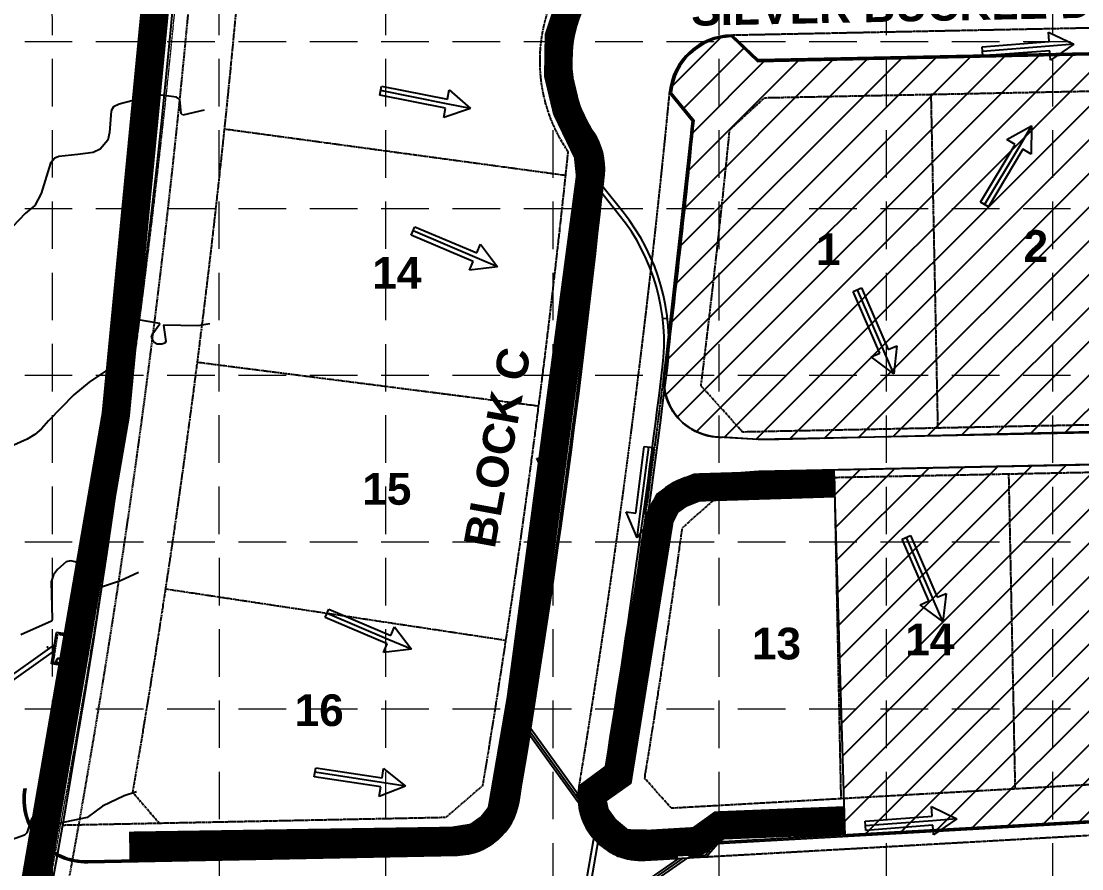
# Model space of a CAD drawing. Header units: inches. Extents: x 2520351 to 2523325, y 7106287 to 7111535.
# Drawn here: x 2521032 to 2521366.6, y 7108292.5 to 7108560 of the extents above; entities that cross this region are included whole.
import ezdxf
from ezdxf.enums import TextEntityAlignment as Align

# ---------------------------------------------------------------- set-up
doc = ezdxf.new("R2010")
doc.units = ezdxf.units.IN
doc.header["$MEASUREMENT"] = 0
for name, pattern in [('DASHED', [0.75, 0.5, -0.25]), ('DASHEDX2', [1.5, 1, -0.5]), ('HIDDEN', [0.375, 0.25, -0.125]), ('Xbndy-SC$0$HIDDEN', [0.375, 0.25, -0.125]), ('Xbndy-SC$0$PHANTOM2', [1.25, 0.625, -0.125, 0.125, -0.125, 0.125, -0.125]), ('XPAV-sc1$0$HIDDEN4', [0.09375, 0.0625, -0.03125]), ('XSITE-SC$0$PHANTOM2', [1.25, 0.625, -0.125, 0.125, -0.125, 0.125, -0.125]), ('xstorm-rr$0$HIDDEN4', [0.09375, 0.0625, -0.03125])]:
    doc.linetypes.add(name, pattern=pattern)
for name, color, linetype in [('1 EROSION BLANKET', 84, 'Continuous'), ('1 SODDED LOT', 2, 'Continuous'), ('CONTOURS', 35, 'Continuous'), ('GRID', 254, 'DASHED'), ('LIMITS OF DISTURBANCE', 1, 'Continuous'), ('MATCH LINE', 252, 'DASHEDX2'), ('STORM', 5, 'Continuous'), ('Xbndy-SC$0$ESMT-WTR-RIDGE', 7, 'Xbndy-SC$0$HIDDEN'), ('XDAM-sc1$0$ARROWSHADE', 9, 'Continuous'), ('XPAV-sc1$0$GUTTER', 11, 'XPAV-sc1$0$HIDDEN4'), ('XPAV-sc1$0$p-boc', 11, 'Continuous'), ('XPAV-sc1$0$p-foc', 11, 'Continuous'), ('XPAV-sc1$0$P-PAV', 11, 'Continuous'), ('XSITE-SC$0$1-BLOCK-NUMBER', 251, 'Continuous'), ('XSITE-SC$0$1-LOT NUMBER', 251, 'Continuous'), ('XSITE-SC$0$bdy-65acres', 1, 'Continuous'), ('XSITE-SC$0$P-LOTS', 7, 'XSITE-SC$0$PHANTOM2'), ('XSITE-SC$0$P-ROW', 3, 'XSITE-SC$0$PHANTOM2'), ('xstorm-rr$0$storm-drain_b-PROP-PIPE', 251, 'Continuous')]:
    doc.layers.add(name, color=color, linetype=linetype)
doc.layers.add('Xbndy-SC$0$ROW-EX', color=5, linetype='Xbndy-SC$0$PHANTOM2', lineweight=0)
doc.styles.add('MATCHLINE', font='ARIALBD.TTF')
doc.styles.get("Standard").update_dxf_attribs({"font": 'ARIALBD.TTF'})

# ---------------------------------------------------------------- blocks, each defined once
blk = doc.blocks.new('xstorm-rr$0$10recinlet')
for p, q in [((2, -5), (2, 5)), ((5.5, 5), (2, 5)), ((5.5, -5), (5.5, 5)), ((5.5, -5), (2, -5))]:
    blk.add_line(p, q)
at = {"linetype": 'xstorm-rr$0$HIDDEN4'}
for p, q in [((5, 4.5), (2.5, 4.5)), ((2.5, -4.5), (2.5, 4.5)), ((5, -4.5), (5, 4.5)), ((5, -4.5), (2.5, -4.5))]:
    blk.add_line(p, q, dxfattribs=at)
blk.add_circle((4.25, -3.75), 0.917)
blk.add_circle((4.25, -3.75), 0.75, dxfattribs=at)
blk.add_point((0, 0))

msp = doc.modelspace()

# ---------------------------------------------------------------- hatches: boundary and pattern name
at = {"layer": '1 SODDED LOT'}
h = msp.add_hatch(dxfattribs=at)
h.set_pattern_fill('ANSI31', color=256, scale=60, style=0)
edge = h.paths.add_edge_path()
edge.add_line((2521746.39, 7107646.36), (2521744.86, 7107758.31))
edge.add_line((2521744.86, 7107758.31), (2521747.04, 7107758.37))
edge.add_line((2521747.04, 7107758.37), (2521750.99, 7107762.44))
edge.add_line((2521750.99, 7107762.44), (2521785.43, 7107762.91))
edge.add_arc((2521785.67, 7107745.01), 17.9, 0.1621, 90.7879, ccw=False)
edge.add_line((2521803.57, 7107745.06), (2521804.89, 7107727.46))
edge.add_line((2521804.89, 7107727.46), (2521805.02, 7107717.88))
edge.add_line((2521805.02, 7107717.88), (2521805.23, 7107706.44))
edge.add_line((2521805.23, 7107706.44), (2521804.25, 7107705.42))
edge.add_line((2521804.25, 7107705.42), (2521804.6, 7107688.82))
edge.add_arc((2521758.68, 7107687.86), 45.94, -68.3455, 1.1975, ccw=False)
edge.add_line((2521775.63, 7107645.16), (2521772.36, 7107644.15))
edge.add_line((2521772.36, 7107644.15), (2521769.8, 7107643.54))
edge.add_line((2521769.8, 7107643.54), (2521767.1, 7107643.06))
edge.add_line((2521767.1, 7107643.06), (2521762.92, 7107642.61))
edge.add_line((2521762.92, 7107642.61), (2521746.45, 7107642.34))
edge.add_line((2521746.45, 7107642.34), (2521746.39, 7107646.36))
h.paths.add_polyline_path([(2521496.41, 7107642.91), (2521494.87, 7107754.48), (2521494.86, 7107754.89), (2521544.44, 7107755.57), (2521546.49, 7107638.6), (2521496.44, 7107637.89)])
edge = h.paths.add_edge_path()
edge.add_line((2521560.4, 7107910.52), (2521558.07, 7108023.7))
edge.add_line((2521558.07, 7108023.7), (2521651.66, 7108025.62))
edge.add_line((2521651.66, 7108025.62), (2521653.09, 7108025.65))
edge.add_line((2521653.09, 7108025.65), (2521655.12, 7108025.67))
edge.add_arc((2521654.18, 7108007.32), 18.37, 20.5729, 87.0589, ccw=False)
edge.add_line((2521671.38, 7108013.78), (2521671.96, 7108011.77))
edge.add_line((2521671.96, 7108011.77), (2521672.24, 7108010.33))
edge.add_line((2521672.24, 7108010.33), (2521672.66, 7108004.67))
edge.add_line((2521672.66, 7108004.67), (2521673.88, 7107987.84))
edge.add_line((2521673.88, 7107987.84), (2521674.16, 7107971.91))
edge.add_line((2521674.16, 7107971.91), (2521673.19, 7107970.83))
edge.add_line((2521673.19, 7107970.83), (2521673.5, 7107955.69))
edge.add_arc((2521631.78, 7107952.34), 41.85, -86.2826, 4.5999, ccw=False)
edge.add_line((2521634.49, 7107910.57), (2521614.91, 7107910.13))
edge.add_line((2521614.91, 7107910.13), (2521613.93, 7107909.11))
edge.add_line((2521613.93, 7107909.11), (2521560.45, 7107908.05))
edge.add_line((2521560.45, 7107908.05), (2521560.4, 7107910.52))
edge = h.paths.add_edge_path()
edge.add_line((2521047.4, 7108212.41), (2521153.71, 7108190.41))
edge.add_line((2521153.71, 7108190.41), (2521165.45, 7108187.98))
edge.add_line((2521165.45, 7108187.98), (2521145.19, 7108096.36))
edge.add_line((2521145.19, 7108096.36), (2521144.82, 7108095.18))
edge.add_arc((2521127.58, 7108100.49), 18.04, 257.7556, 342.8824, ccw=False)
edge.add_line((2521123.75, 7108082.86), (2521105.24, 7108086.22))
edge.add_line((2521105.24, 7108086.22), (2521097.17, 7108087.7))
edge.add_line((2521097.17, 7108087.7), (2521093.78, 7108088.45))
edge.add_line((2521093.78, 7108088.45), (2521093.02, 7108089.64))
edge.add_line((2521093.02, 7108089.64), (2521042.14, 7108100.83))
edge.add_line((2521042.14, 7108100.83), (2521023.14, 7108104.63))
edge.add_line((2521023.14, 7108104.63), (2521047.4, 7108212.41))
edge = h.paths.add_edge_path()
edge.add_line((2521019.41, 7108035.32), (2521021.41, 7108042.83))
edge.add_arc((2521076.42, 7108028.18), 56.93, 107.2084, 165.0796, ccw=False)
edge.add_line((2521059.58, 7108082.56), (2521062.02, 7108082.75))
edge.add_line((2521062.02, 7108082.75), (2521063.44, 7108082.78))
edge.add_arc((2521064.2, 7108044.41), 38.38, 78.5499, 91.1383, ccw=False)
edge.add_line((2521071.82, 7108082.03), (2521087.22, 7108078.63))
edge.add_line((2521087.22, 7108078.63), (2521090.43, 7108077.93))
edge.add_line((2521090.43, 7108077.93), (2521091.62, 7108078.69))
edge.add_line((2521091.62, 7108078.69), (2521095.11, 7108077.9))
edge.add_line((2521095.11, 7108077.9), (2521098.91, 7108076.73))
edge.add_line((2521098.91, 7108076.73), (2521104.9, 7108074.86))
edge.add_line((2521104.9, 7108074.86), (2521106.43, 7108074.38))
edge.add_line((2521106.43, 7108074.38), (2521107.21, 7108074.19))
edge.add_arc((2521102.83, 7108057.05), 17.69, -2.7582, 75.6705, ccw=False)
edge.add_arc((2521095.73, 7108057.39), 24.8, 350.2174, 357.2418, ccw=False)
edge.add_arc((2521158.46, 7108041.57), 40.02, 163.1293, 313.4846)
edge.add_line((2521185.99, 7108012.53), (2521186.72, 7108013.24))
edge.add_line((2521186.72, 7108013.24), (2521188.44, 7108014.97))
edge.add_line((2521188.44, 7108014.97), (2521189.32, 7108015.76))
edge.add_line((2521189.32, 7108015.76), (2521190.38, 7108016.6))
edge.add_arc((2521201.33, 7108002.77), 17.64, 93.2276, 128.3689, ccw=False)
edge.add_line((2521200.34, 7108020.38), (2521227, 7108020.95))
edge.add_line((2521227, 7108020.95), (2521230.56, 7107901.29))
edge.add_line((2521230.56, 7107901.29), (2521209.57, 7107900.92))
edge.add_line((2521209.57, 7107900.92), (2521208.43, 7107900.96))
edge.add_arc((2521221.45, 7108343.75), 442.98, 261.0973, 268.3161, ccw=False)
edge.add_line((2521152.89, 7107906.1), (2521147.31, 7107907.18))
edge.add_line((2521147.31, 7107907.18), (2521141.42, 7107908.4))
edge.add_line((2521141.42, 7107908.4), (2521135.5, 7107909.75))
edge.add_line((2521135.5, 7107909.75), (2521130.22, 7107911.08))
edge.add_line((2521130.22, 7107911.08), (2521114.24, 7107915.61))
edge.add_line((2521114.24, 7107915.61), (2521091.68, 7107923.2))
edge.add_line((2521091.68, 7107923.2), (2521064.35, 7107932.48))
edge.add_line((2521064.35, 7107932.48), (2521052.41, 7107936.54))
edge.add_line((2521052.41, 7107936.54), (2521051.79, 7107937.81))
edge.add_line((2521051.79, 7107937.81), (2521044.55, 7107940.27))
edge.add_arc((2521050.15, 7107983.52), 43.61, 187.3885, 262.6305, ccw=False)
edge.add_line((2521006.9, 7107977.91), (2521006.81, 7107978.71))
edge.add_line((2521006.81, 7107978.71), (2521006.68, 7107980.35))
edge.add_line((2521006.68, 7107980.35), (2521006.61, 7107982.52))
edge.add_arc((2521037.37, 7107983.5), 30.78, 169.0142, 181.8294, ccw=False)
edge.add_line((2521007.16, 7107989.36), (2521012.97, 7108011.46))
edge.add_line((2521012.97, 7108011.46), (2521012.26, 7108012.66))
edge.add_line((2521012.26, 7108012.66), (2521018.19, 7108034.61))
edge.add_line((2521018.19, 7108034.61), (2521019.41, 7108035.32))
h.paths.add_polyline_path([(2521283.39, 7108006.11), (2521285.51, 7107902.42), (2521505.51, 7107906.91), (2521503.11, 7108022.57), (2521283.29, 7108018.11)])
edge = h.paths.add_edge_path()
edge.add_line((2521558.72, 7108049.83), (2521558.74, 7108061.74))
edge.add_line((2521558.74, 7108061.74), (2521556.73, 7108159.77))
edge.add_line((2521556.73, 7108159.77), (2521608.8, 7108160.83))
edge.add_line((2521608.8, 7108160.83), (2521609.82, 7108159.85))
edge.add_line((2521609.82, 7108159.85), (2521624.96, 7108160.17))
edge.add_arc((2521625.88, 7108115.42), 44.75, 8.834, 91.1827, ccw=False)
edge.add_line((2521670.1, 7108122.3), (2521670.53, 7108101.58))
edge.add_line((2521670.53, 7108101.58), (2521671.54, 7108100.6))
edge.add_line((2521671.54, 7108100.6), (2521671.87, 7108084.53))
edge.add_line((2521671.87, 7108084.53), (2521671.15, 7108070.03))
edge.add_line((2521671.15, 7108070.03), (2521671.15, 7108068.8))
edge.add_arc((2521654.11, 7108068.8), 17.04, -87.2047, 0, ccw=False)
edge.add_line((2521654.94, 7108051.78), (2521653.54, 7108051.67))
edge.add_line((2521653.54, 7108051.67), (2521558.72, 7108049.83))
edge = h.paths.add_edge_path()
edge.add_line((2521506.88, 7108158.75), (2521219.57, 7108152.9))
edge.add_line((2521219.57, 7108152.9), (2521201.84, 7108151.72))
edge.add_line((2521201.84, 7108151.72), (2521198.48, 7108151.46))
edge.add_arc((2521199.96, 7108132), 19.52, 94.3325, 163.5555)
edge.add_line((2521181.24, 7108137.52), (2521171.4, 7108094.46))
edge.add_line((2521171.4, 7108094.46), (2521161.77, 7108088.5))
edge.add_line((2521161.77, 7108088.5), (2521156.09, 7108064.96))
edge.add_arc((2521177.51, 7108059.79), 22.04, 166.4191, 262.6913)
edge.add_line((2521174.7, 7108037.93), (2521175.55, 7108037.91))
edge.add_line((2521175.55, 7108037.91), (2521179.48, 7108042))
edge.add_line((2521179.48, 7108042), (2521402.46, 7108046.53))
edge.add_line((2521402.46, 7108046.53), (2521495.69, 7108048.45))
edge.add_line((2521495.69, 7108048.45), (2521499.77, 7108044.52))
edge.add_line((2521499.77, 7108044.52), (2521508.7, 7108044.69))
edge.add_line((2521508.7, 7108044.69), (2521508.63, 7108061.23))
edge.add_line((2521508.63, 7108061.23), (2521506.88, 7108158.75))
edge = h.paths.add_edge_path()
edge.add_line((2521610.94, 7108171.88), (2521608.46, 7108290.01))
edge.add_line((2521608.46, 7108290.01), (2521533.5, 7108288.35))
edge.add_line((2521533.5, 7108288.35), (2521484.86, 7108287.21))
edge.add_line((2521484.86, 7108287.21), (2521460.83, 7108286.21))
edge.add_line((2521460.83, 7108286.21), (2521429.9, 7108284.54))
edge.add_line((2521429.9, 7108284.54), (2521368.78, 7108281.06))
edge.add_line((2521368.78, 7108281.06), (2521349.23, 7108279.95))
edge.add_line((2521349.23, 7108279.95), (2521261.12, 7108274.98))
edge.add_line((2521261.12, 7108274.98), (2521221, 7108272.74))
edge.add_line((2521221, 7108272.74), (2521216.72, 7108276.52))
edge.add_line((2521216.72, 7108276.52), (2521216.67, 7108276.52))
edge.add_arc((2521217.41, 7108256.67), 19.86, 92.1221, 170.604)
edge.add_line((2521197.82, 7108259.91), (2521204.23, 7108250.57))
edge.add_line((2521204.23, 7108250.57), (2521191.32, 7108184.43))
edge.add_line((2521191.32, 7108184.43), (2521191.26, 7108184.1))
edge.add_arc((2521208.22, 7108180.91), 17.26, 169.3216, 273.4207)
edge.add_line((2521209.25, 7108163.67), (2521219.73, 7108162.93))
edge.add_line((2521219.73, 7108162.93), (2521312.77, 7108164.87))
edge.add_line((2521312.77, 7108164.87), (2521481.29, 7108168.3))
edge.add_line((2521481.29, 7108168.3), (2521608.6, 7108170.83))
edge.add_line((2521608.6, 7108170.83), (2521609.57, 7108171.85))
edge.add_line((2521609.57, 7108171.85), (2521610.94, 7108171.88))
edge = h.paths.add_edge_path()
edge.add_line((2521627.16, 7108316.19), (2521544.24, 7108314.51))
edge.add_line((2521544.24, 7108314.51), (2521502.41, 7108313.51))
edge.add_line((2521502.41, 7108313.51), (2521481.25, 7108313))
edge.add_line((2521481.25, 7108313), (2521407.23, 7108309.18))
edge.add_line((2521407.23, 7108309.18), (2521291.9, 7108302.79))
edge.add_line((2521291.9, 7108302.79), (2521288.46, 7108418.47))
edge.add_line((2521288.46, 7108418.47), (2521407.15, 7108420.82))
edge.add_line((2521407.15, 7108420.82), (2521497.39, 7108422.63))
edge.add_line((2521497.39, 7108422.63), (2521603.37, 7108424.87))
edge.add_line((2521603.37, 7108424.87), (2521604.44, 7108423.88))
edge.add_line((2521604.44, 7108423.88), (2521620.18, 7108424.17))
edge.add_arc((2521620.99, 7108379.83), 44.34, 11.6094, 91.0508, ccw=False)
edge.add_line((2521664.42, 7108388.76), (2521665.18, 7108365.61))
edge.add_line((2521665.18, 7108365.61), (2521666.17, 7108364.62))
edge.add_line((2521666.17, 7108364.62), (2521666.53, 7108349.61))
edge.add_line((2521666.53, 7108349.61), (2521665.82, 7108330.77))
edge.add_line((2521665.82, 7108330.77), (2521665.78, 7108329.18))
edge.add_arc((2521648.75, 7108329.68), 17.03, 269.7677, 358.3135, ccw=False)
edge.add_line((2521648.68, 7108312.65), (2521631.32, 7108312.27))
edge.add_line((2521631.32, 7108312.27), (2521627.16, 7108316.19))
edge = h.paths.add_edge_path()
edge.add_line((2521256.27, 7108555.67), (2521264.44, 7108547.85))
edge.add_line((2521264.44, 7108547.85), (2521422.22, 7108551.08))
edge.add_line((2521422.22, 7108551.08), (2521439.6, 7108551.4))
edge.add_line((2521439.6, 7108551.4), (2521460.09, 7108551.78))
edge.add_line((2521460.09, 7108551.78), (2521478.53, 7108551.99))
edge.add_line((2521478.53, 7108551.99), (2521498.9, 7108551.85))
edge.add_line((2521498.9, 7108551.85), (2521515.27, 7108551.59))
edge.add_line((2521515.27, 7108551.59), (2521535.22, 7108551.01))
edge.add_line((2521535.22, 7108551.01), (2521558.63, 7108550.02))
edge.add_line((2521558.63, 7108550.02), (2521563.46, 7108549.77))
edge.add_line((2521563.46, 7108549.77), (2521600.09, 7108547.42))
edge.add_line((2521600.09, 7108547.42), (2521612.24, 7108546.59))
edge.add_line((2521612.24, 7108546.59), (2521642.87, 7108544.49))
edge.add_line((2521642.87, 7108544.49), (2521644.67, 7108544.41))
edge.add_arc((2521643.68, 7108526.18), 18.26, -0.2001, 86.9036, ccw=False)
edge.add_line((2521661.94, 7108526.12), (2521663.48, 7108497.64))
edge.add_line((2521663.48, 7108497.64), (2521662.44, 7108496.61))
edge.add_line((2521662.44, 7108496.61), (2521662.84, 7108477.01))
edge.add_arc((2521621.17, 7108477.8), 41.67, 279.5049, 358.923, ccw=False)
edge.add_line((2521628.05, 7108436.7), (2521270.95, 7108428.02))
edge.add_line((2521270.95, 7108428.02), (2521264.41, 7108428))
edge.add_line((2521264.41, 7108428), (2521251.99, 7108428.74))
edge.add_line((2521251.99, 7108428.74), (2521250.56, 7108428.86))
edge.add_line((2521250.56, 7108428.86), (2521248.88, 7108429.14))
edge.add_arc((2521252.57, 7108446.62), 17.86, 178.6911, 258.0797, ccw=False)
edge.add_line((2521234.71, 7108447.03), (2521243.77, 7108528.42))
edge.add_line((2521243.77, 7108528.42), (2521236.52, 7108537.37))
edge.add_line((2521236.52, 7108537.37), (2521236.59, 7108537.82))
edge.add_arc((2521256.58, 7108535.54), 20.12, 94.1833, 173.5096, ccw=False)
edge.add_line((2521255.11, 7108555.6), (2521256.27, 7108555.67))
edge = h.paths.add_edge_path()
edge.add_line((2521107.58, 7108664.77), (2521108.64, 7108682.72))
edge.add_line((2521108.64, 7108682.72), (2521266.52, 7108685.94))
edge.add_line((2521266.52, 7108685.94), (2521268.4, 7108592.03))
edge.add_line((2521268.4, 7108592.03), (2521265.61, 7108582.1))
edge.add_line((2521265.61, 7108582.1), (2521265.6, 7108582.05))
edge.add_line((2521265.6, 7108582.05), (2521265.56, 7108582.07))
edge.add_arc((2521245.59, 7108545.89), 41.32, 61.0945, 134.8409)
edge.add_line((2521216.45, 7108575.19), (2521207.18, 7108580.34))
edge.add_line((2521207.18, 7108580.34), (2521107.58, 7108664.77))
h.paths.add_polyline_path([(2521338.51, 7108687.38), (2521340.74, 7108575.45), (2521409.85, 7108576.76), (2521462.55, 7108577.85), (2521498.11, 7108577.93), (2521524.42, 7108577.42), (2521561.99, 7108575.86), (2521619.96, 7108572.16), (2521620.68, 7108584.2), (2521618.44, 7108693.07)])
edge = h.paths.add_edge_path()
edge.add_line((2521675.61, 7108638.41), (2521787.53, 7108640.54))
edge.add_line((2521787.53, 7108640.54), (2521788.82, 7108582.44))
edge.add_arc((2521769.3, 7108582), 19.53, -91.2766, 1.2682, ccw=False)
edge.add_line((2521768.86, 7108562.48), (2521676.84, 7108568.35))
edge.add_line((2521676.84, 7108568.35), (2521675.61, 7108638.41))
h.paths.add_polyline_path([(2522089.45, 7108697.69), (2522087.41, 7108797.67), (2522087.4, 7108809.66), (2522141.64, 7108810.78), (2522144.56, 7108694.83), (2522090.79, 7108693.71), (2522089.8, 7108692.7), (2522089.51, 7108692.7)])
h.paths.add_polyline_path([(2522252.39, 7108801.05), (2522254.38, 7108696.13), (2522309.56, 7108697.17), (2522307.11, 7108814.19), (2522252.07, 7108813.05)])
edge = h.paths.add_edge_path()
edge.add_line((2522425.42, 7107990.85), (2522320.45, 7107988.7))
edge.add_line((2522320.45, 7107988.7), (2522321.28, 7107951.54))
edge.add_line((2522321.28, 7107951.54), (2522322.52, 7107935.37))
edge.add_arc((2522340.74, 7107935.67), 18.22, 180.9526, 266.0005)
edge.add_line((2522339.47, 7107917.49), (2522396.48, 7107918.22))
edge.add_line((2522396.48, 7107918.22), (2522404.4, 7107910.48))
edge.add_line((2522404.4, 7107910.48), (2522427.53, 7107910.71))
edge.add_arc((2522426.8, 7107930.52), 19.82, 272.1239, 358.3676)
edge.add_line((2522446.62, 7107929.95), (2522445.36, 7107990.97))
edge.add_line((2522445.36, 7107990.97), (2522425.42, 7107990.85))
h.paths.add_polyline_path([(2522420.67, 7108224.34), (2522421.87, 7108165.95), (2522317.91, 7108163.85), (2522317.73, 7108171.63), (2522316.69, 7108172.59), (2522315.73, 7108222.04)])
h.paths.add_polyline_path([(2522580.28, 7108243.42), (2522458.38, 7108240.38), (2522464.65, 7107967.07), (2522585.56, 7107967.98)])
edge = h.paths.add_edge_path()
edge.add_line((2522579.22, 7108296.92), (2522576.73, 7108417.39))
edge.add_line((2522576.73, 7108417.39), (2522469.65, 7108328.39))
edge.add_line((2522469.65, 7108328.39), (2522462.53, 7108321.45))
edge.add_line((2522462.53, 7108321.45), (2522462.71, 7108321.2))
edge.add_arc((2522430.81, 7108296.5), 40.35, 0.4877, 37.7474, ccw=False)
edge.add_line((2522471.16, 7108296.85), (2522579.22, 7108296.92))
h.paths.add_polyline_path([(2522576.35, 7108437.57), (2522445, 7108434.96), (2522443.72, 7108526.29), (2522442.61, 7108536.5), (2522453.2, 7108543.61), (2522459.72, 7108551.85), (2522464.2, 7108561.88), (2522465.59, 7108573.17), (2522464.18, 7108583.42), (2522459.8, 7108593.28), (2522456.3, 7108597.55), (2522461.81, 7108601.72), (2522466.36, 7108600.86), (2522572.93, 7108603.07)])
h.paths.add_polyline_path([(2522569.61, 7108768), (2522570.72, 7108713.03), (2522460.71, 7108710.69), (2522444.76, 7108711.11), (2522444.01, 7108746), (2522444.87, 7108752.5), (2522447.49, 7108758.01), (2522451.68, 7108762.45), (2522456.29, 7108765.05), (2522464.83, 7108769.19), (2522481.93, 7108766.16)])
h.paths.add_polyline_path([(2522560.76, 7109202.2), (2522446.33, 7109199.81), (2522434.27, 7109198.05), (2522437.5, 7109182.67), (2522439.66, 7109156.51), (2522441.43, 7109069.76), (2522437.53, 7109065.63), (2522437.82, 7109051.02), (2522439.59, 7109049.34), (2522563.76, 7109052.27)])

# ---------------------------------------------------------------- linework, layer by layer
for p, q in [((2521356.27, 7108553.59), (2521356.04, 7108556.58)), ((2521356.04, 7108556.58), (2521364.07, 7108552.74)), ((2521335.12, 7108551.95), (2521356.27, 7108553.59)), ((2521335.35, 7108549.06), (2521335.12, 7108551.95)), ((2521364.07, 7108552.74), (2521356.73, 7108547.71)), ((2521356.5, 7108550.7), (2521335.35, 7108549.06)), ((2521356.73, 7108547.71), (2521356.5, 7108550.7)), ((2521145.05, 7108536.7), (2521145.62, 7108539.54)), ((2521145.62, 7108539.54), (2521166.42, 7108535.4)), ((2521166.42, 7108535.4), (2521167.01, 7108538.34)), ((2521167.01, 7108538.34), (2521173.7, 7108532.47)), ((2521165.85, 7108532.56), (2521145.05, 7108536.7)), ((2521165.27, 7108529.61), (2521165.85, 7108532.56)), ((2521173.7, 7108532.47), (2521165.27, 7108529.61)), ((2521342.95, 7108522.66), (2521350.73, 7108526.99)), ((2521350.73, 7108526.99), (2521350.59, 7108518.09)), ((2521345.53, 7108521.12), (2521342.95, 7108522.66)), ((2521334.63, 7108502.92), (2521345.53, 7108521.12)), ((2521348.01, 7108519.63), (2521337.12, 7108501.43)), ((2521350.59, 7108518.09), (2521348.01, 7108519.63)), ((2521337.12, 7108501.43), (2521334.63, 7108502.92)), ((2521155.03, 7108492.5), (2521156.17, 7108495.17)), ((2521156.17, 7108495.17), (2521175.69, 7108486.88)), ((2521174.56, 7108484.21), (2521155.03, 7108492.5)), ((2521175.69, 7108486.88), (2521176.86, 7108489.64)), ((2521176.86, 7108489.64), (2521182.22, 7108482.53)), ((2521173.38, 7108481.45), (2521174.56, 7108484.21)), ((2521182.22, 7108482.53), (2521173.38, 7108481.45)), ((2521294.44, 7108474.71), (2521297.1, 7108475.86)), ((2521302.85, 7108455.24), (2521294.44, 7108474.71)), ((2521297.1, 7108475.86), (2521305.51, 7108456.38)), ((2521300.09, 7108454.05), (2521302.85, 7108455.24)), ((2521305.51, 7108456.38), (2521308.26, 7108457.57)), ((2521308.26, 7108457.57), (2521307.23, 7108448.73)), ((2521307.23, 7108448.73), (2521300.09, 7108454.05)), ((2521197.65, 7108421.79), (2521200.07, 7108442.86)), ((2521200.07, 7108442.86), (2521202.95, 7108442.53)), ((2521202.95, 7108442.53), (2521200.53, 7108421.46)), ((2521225.82, 7108404.77), (2521228.54, 7108425.8)), ((2521228.54, 7108425.8), (2521231.41, 7108425.43)), ((2521231.41, 7108425.43), (2521228.69, 7108404.39)), ((2521198.21, 7108413.97), (2521194.67, 7108422.13)), ((2521194.67, 7108422.13), (2521197.65, 7108421.79)), ((2521203.51, 7108421.12), (2521198.21, 7108413.97)), ((2521200.53, 7108421.46), (2521203.51, 7108421.12)), ((2521226.27, 7108396.93), (2521222.84, 7108405.15)), ((2521222.84, 7108405.15), (2521225.82, 7108404.77)), ((2521228.69, 7108404.39), (2521231.67, 7108404.01)), ((2521231.67, 7108404.01), (2521226.27, 7108396.93)), ((2521309.91, 7108396.52), (2521312.57, 7108397.66)), ((2521318.32, 7108377.04), (2521309.91, 7108396.52)), ((2521312.57, 7108397.66), (2521320.98, 7108378.19)), ((2521320.98, 7108378.19), (2521323.73, 7108379.38)), ((2521323.73, 7108379.38), (2521322.7, 7108370.53)), ((2521127.9, 7108371.78), (2521129.03, 7108374.45)), ((2521129.03, 7108374.45), (2521148.55, 7108366.16)), ((2521315.56, 7108375.85), (2521318.32, 7108377.04)), ((2521322.7, 7108370.53), (2521315.56, 7108375.85)), ((2521147.42, 7108363.49), (2521127.9, 7108371.78)), ((2521148.55, 7108366.16), (2521149.73, 7108368.92)), ((2521149.73, 7108368.92), (2521155.08, 7108361.81)), ((2521146.25, 7108360.73), (2521147.42, 7108363.49)), ((2521155.08, 7108361.81), (2521146.25, 7108360.73)), ((2521124.43, 7108321.53), (2521124.86, 7108324.39)), ((2521124.86, 7108324.39), (2521145.83, 7108321.18)), ((2521145.83, 7108321.18), (2521146.29, 7108324.15)), ((2521146.29, 7108324.15), (2521153.23, 7108318.58)), ((2521145.39, 7108318.32), (2521124.43, 7108321.53)), ((2521153.23, 7108318.58), (2521144.94, 7108315.35)), ((2521144.94, 7108315.35), (2521145.39, 7108318.32)), ((2521319.35, 7108309.13), (2521319.12, 7108312.12)), ((2521319.12, 7108312.12), (2521327.15, 7108308.28)), ((2521298.2, 7108307.49), (2521319.35, 7108309.13)), ((2521298.42, 7108304.6), (2521298.2, 7108307.49)), ((2521327.15, 7108308.28), (2521319.8, 7108303.25)), ((2521319.57, 7108306.24), (2521298.42, 7108304.6)), ((2521319.8, 7108303.25), (2521319.57, 7108306.24))]:
    msp.add_line(p, q)
at = {"layer": '1 EROSION BLANKET', "const_width": 9}
for points in [[(2521066.03, 7108299.75), (2521168.1, 7108301.31), (2521175.32, 7108302.47), (2521180.03, 7108305.81), (2521183.38, 7108310.1), (2521189.56, 7108346.11), (2521211.45, 7108511.17), (2521210.71, 7108518.14), (2521204.01, 7108532.09), (2521201.4, 7108543.07), (2521201.59, 7108555.18), (2521204.98, 7108565.36), (2521212.56, 7108577.21)], [(2521291.69, 7108307.77), (2521252.23, 7108306.19), (2521245.36, 7108301.26), (2521230.39, 7108300.38), (2521221.76, 7108300.56), (2521216.3, 7108305.13), (2521213.13, 7108309.53), (2521211.9, 7108315.16), (2521212.9, 7108316.63), (2521220.41, 7108321.94), (2521233.44, 7108403.18), (2521235.78, 7108407.86), (2521239.68, 7108410.67), (2521245.14, 7108412.85), (2521288.73, 7108414.2)]]:
    msp.add_lwpolyline(points, dxfattribs=at)
at = {"layer": '1 SODDED LOT'}
msp.add_lwpolyline([(2521628.05, 7108436.7), (2521270.95, 7108428.02), (2521264.41, 7108428), (2521251.99, 7108428.74), (2521250.56, 7108428.86), (2521248.88, 7108429.14, -0.360952), (2521234.71, 7108447.03), (2521243.77, 7108528.42), (2521236.52, 7108537.37), (2521236.59, 7108537.82, -0.360645), (2521255.11, 7108555.6), (2521256.27, 7108555.67), (2521264.44, 7108547.85), (2521422.22, 7108551.08)], format="xyb", dxfattribs=at)
msp.add_lwpolyline([(2521627.16, 7108316.19), (2521544.24, 7108314.51), (2521502.41, 7108313.51), (2521481.25, 7108313), (2521407.23, 7108309.18), (2521291.9, 7108302.79), (2521288.46, 7108418.47), (2521407.15, 7108420.82), (2521497.39, 7108422.63), (2521603.37, 7108424.87), (2521604.44, 7108423.88), (2521620.18, 7108424.17, -0.361212), (2521664.42, 7108388.76), (2521665.18, 7108365.61), (2521666.17, 7108364.62), (2521666.53, 7108349.61), (2521665.82, 7108330.77), (2521665.78, 7108329.18, -0.406799), (2521648.68, 7108312.65), (2521631.32, 7108312.27)], format="xyb", close=True, dxfattribs=at)
at = {"layer": 'CONTOURS'}
for p, q in [((2521073.74, 7108536.64, 732), (2521062.83, 7108533.85, 732)), ((2521076.16, 7108536.72, 732), (2521073.74, 7108536.64, 732)), ((2521080.95, 7108536.06, 732), (2521076.16, 7108536.72, 732)), ((2521082.03, 7108535.32, 732), (2521080.95, 7108536.06, 732)), ((2521082.37, 7108530.85, 732), (2521082.03, 7108535.32, 732)), ((2521060.31, 7108531.79, 732), (2521059.85, 7108524.92, 732)), ((2521061.07, 7108532.96, 732), (2521060.31, 7108531.79, 732)), ((2521062.83, 7108533.85, 732), (2521061.07, 7108532.96, 732)), ((2521089.72, 7108531.97, 732), (2521082.9, 7108530.41, 732)), ((2521082.9, 7108530.41, 732), (2521082.37, 7108530.85, 732)), ((2521059.85, 7108524.92, 732), (2521059.26, 7108522.5, 732)), ((2521059.26, 7108522.5, 732), (2521056.87, 7108519.64, 732)), ((2521054.65, 7108518.58, 732), (2521049.86, 7108518.01, 732)), ((2521056.87, 7108519.64, 732), (2521054.65, 7108518.58, 732)), ((2521041.17, 7108515.24, 732), (2521038.27, 7108505.7, 732)), ((2521042.54, 7108516.84, 732), (2521041.17, 7108515.24, 732)), ((2521043.83, 7108517.31, 732), (2521042.54, 7108516.84, 732)), ((2521049.86, 7108518.01, 732), (2521043.83, 7108517.31, 732)), ((2521038.27, 7108505.7, 732), (2521036.26, 7108501.87, 732)), ((2521036.26, 7108501.87, 732), (2521033.2, 7108499.29, 732)), ((2521033.2, 7108499.29, 732), (2521027.33, 7108493.08, 732)), ((2521066.27, 7108464.84, 731), (2521066.02, 7108463.64, 731)), ((2521067.17, 7108465.67, 731), (2521066.27, 7108464.84, 731)), ((2521068.38, 7108465.84, 731), (2521067.17, 7108465.67, 731)), ((2521075.67, 7108464.59, 731), (2521068.38, 7108465.84, 731)), ((2521075.71, 7108464.55, 731), (2521075.67, 7108464.59, 731)), ((2521066.02, 7108463.64, 731), (2521066.5, 7108462.51, 731)), ((2521066.5, 7108462.51, 731), (2521067.7, 7108461.03, 731)), ((2521073.05, 7108460.29, 731), (2521073.45, 7108461.43, 731)), ((2521073.45, 7108461.43, 731), (2521075.72, 7108464.49, 731)), ((2521075.72, 7108464.49, 731), (2521075.71, 7108464.55, 731)), ((2521076.93, 7108464.13, 731), (2521076.89, 7108464.06, 731)), ((2521076.89, 7108464.06, 731), (2521077.6, 7108458.95, 731)), ((2521087.63, 7108463.92, 731), (2521076.93, 7108464.13, 731)), ((2521091.45, 7108464.5, 731), (2521087.63, 7108463.92, 731)), ((2521067.96, 7108458.75, 731), (2521064.18, 7108453.99, 731)), ((2521067.7, 7108461.03, 731), (2521068.09, 7108460.1, 731)), ((2521068.09, 7108460.1, 731), (2521067.96, 7108458.75, 731)), ((2521073.87, 7108458.61, 731), (2521073.05, 7108460.29, 731)), ((2521074.9, 7108458.1, 731), (2521073.87, 7108458.61, 731)), ((2521076.31, 7108458.07, 731), (2521074.9, 7108458.1, 731)), ((2521077.26, 7108458.39, 731), (2521076.31, 7108458.07, 731)), ((2521077.6, 7108458.95, 731), (2521077.26, 7108458.39, 731)), ((2521064.18, 7108453.99, 731), (2521058.56, 7108449.58, 731)), ((2521058.56, 7108449.58, 731), (2521053.43, 7108446.12, 731)), ((2521053.43, 7108446.12, 731), (2521048.61, 7108442.09, 731)), ((2521048.61, 7108442.09, 731), (2521040.53, 7108433.92, 731)), ((2521038.36, 7108431.42, 731), (2521036.28, 7108429.55, 731)), ((2521040.53, 7108433.92, 731), (2521038.36, 7108431.42, 731)), ((2521033.85, 7108428.15, 731), (2521028.65, 7108425.82, 731)), ((2521036.28, 7108429.55, 731), (2521033.85, 7108428.15, 731)), ((2521046.14, 7108389.4, 730), (2521043.37, 7108387.02, 730)), ((2521047.48, 7108389.66, 730), (2521046.14, 7108389.4, 730)), ((2521049.01, 7108389.39, 730), (2521047.48, 7108389.66, 730)), ((2521051.01, 7108388.46, 730), (2521049.01, 7108389.39, 730)), ((2521052.49, 7108386.82, 730), (2521051.01, 7108388.46, 730)), ((2521042.12, 7108385.25, 730), (2521041.39, 7108383.04, 730)), ((2521043.37, 7108387.02, 730), (2521042.12, 7108385.25, 730)), ((2521054.84, 7108382.83, 730), (2521052.49, 7108386.82, 730)), ((2521068.96, 7108385.98, 730), (2521063.23, 7108383.38, 730)), ((2521041.39, 7108383.04, 730), (2521041.7, 7108371.38, 730)), ((2521055.81, 7108381.73, 730), (2521054.84, 7108382.83, 730)), ((2521057.29, 7108381.41, 730), (2521055.81, 7108381.73, 730)), ((2521063.23, 7108383.38, 730), (2521057.29, 7108381.41, 730)), ((2521041.7, 7108371.38, 730), (2521041.6, 7108370.67, 730)), ((2521041.56, 7108370.63, 730), (2521031.87, 7108366.34, 730)), ((2521041.6, 7108370.67, 730), (2521041.56, 7108370.63, 730)), ((2521064.49, 7108315.5, 729), (2521057.56, 7108312.31, 729)), ((2521068.35, 7108316.76, 729), (2521064.49, 7108315.5, 729)), ((2521057.56, 7108312.31, 729), (2521052.79, 7108308.69, 729)), ((2521035.26, 7108308.44, 729), (2521033.73, 7108303.81, 729)), ((2521036.26, 7108309.47, 729), (2521035.26, 7108308.44, 729)), ((2521037.69, 7108309.36, 729), (2521036.26, 7108309.47, 729)), ((2521039.92, 7108308.03, 729), (2521037.69, 7108309.36, 729)), ((2521042.15, 7108306.77, 729), (2521039.92, 7108308.03, 729)), ((2521052.79, 7108308.69, 729), (2521043.67, 7108306.76, 729)), ((2521043.67, 7108306.76, 729), (2521042.15, 7108306.77, 729)), ((2521032.97, 7108303.07, 729), (2521026.59, 7108300.79, 729)), ((2521033.73, 7108303.81, 729), (2521032.97, 7108303.07, 729))]:
    msp.add_line(p, q, dxfattribs=at)
at = {"layer": 'GRID', "color": 252, "linetype": 'HIDDEN', "lineweight": 0, "ltscale": 60}
for p, q in [((2521357.4, 7106553.1), (2521357.4, 7109606.44)), ((2521041.96, 7106553.15), (2521041.68, 7109604.33)), ((2521094.79, 7106553.14), (2521094.25, 7109604.37)), ((2521147.02, 7106553.13), (2521147.03, 7109604.34)), ((2521199.8, 7106553.12), (2521199.75, 7109604.33)), ((2521252.12, 7106553.11), (2521252.22, 7109604.32)), ((2521304.78, 7106553.1), (2521305.1, 7109604.25)), ((2520673.05, 7108553.59), (2522673.45, 7108553.59)), ((2520673.05, 7108500.95), (2522673.45, 7108500.95)), ((2520673.05, 7108448.31), (2522673.45, 7108448.31)), ((2520673.05, 7108395.66), (2522673.45, 7108395.66)), ((2520673.05, 7108343.02), (2522673.45, 7108343.02))]:
    msp.add_line(p, q, dxfattribs=at)
at = {"layer": 'LIMITS OF DISTURBANCE', "linetype": 'DASHED', "ltscale": 100, "const_width": 9}
msp.add_lwpolyline([(2521082.65, 7108652.3, -0.074702), (2520903.73, 7107804.13), (2521042.73, 7107757.09), (2521040.03, 7107740.87), (2521047.24, 7107725.86), (2521083.87, 7107711.75), (2520992.09, 7107487.1), (2520908.92, 7107310.63), (2520838.45, 7107181.3), (2520788.38, 7107100.7), (2520757.62, 7107043.85, 0.132205), (2520704.96, 7106821.91), (2520704.06, 7106704.68), (2520704.06, 7106697.48), (2521845.8, 7106721.63), (2521829.96, 7107737.68), (2522599.98, 7107747.75), (2522601.01, 7107723.88), (2522623.34, 7107724.91), (2522620.74, 7107814.71), (2522594.78, 7107814.19), (2522566.61, 7109366.72)], format="xyb", dxfattribs=at)
at = {"layer": 'STORM'}
for points in [[(2521215.01, 7108503.72), (2521215.65, 7108509.69), (2521212.17, 7108510.06), (2521211.53, 7108504.1)], [(2521192.08, 7108332.7), (2521193, 7108338.63), (2521189.55, 7108339.17), (2521188.62, 7108333.24)], [(2521238.82, 7108295.77), (2521242.82, 7108296), (2521242.62, 7108299.49), (2521238.63, 7108299.27)]]:
    msp.add_lwpolyline(points, close=True, dxfattribs=at)
at = {"layer": 'STORM', "color": 5}
for points in [[(2521215.01, 7108503.72), (2521215.65, 7108509.69), (2521212.17, 7108510.06), (2521211.53, 7108504.1)], [(2521192.08, 7108332.7), (2521193, 7108338.63), (2521189.55, 7108339.17), (2521188.62, 7108333.24)], [(2521238.82, 7108295.77), (2521242.82, 7108296), (2521242.62, 7108299.49), (2521238.63, 7108299.27)]]:
    msp.add_lwpolyline(points, close=True, dxfattribs=at)
at = {"layer": 'STORM'}
msp.add_lwpolyline([(2521209.41, 7108274.89, 0.013356), (2521235.81, 7108450.62, 0.202374), (2521221.83, 7108499.8), (2521215.44, 7108507.76)], format="xyb", dxfattribs=at)
at = {"layer": 'STORM', "flags": 128}
for points in [[(2521213.56, 7108307.79, 0.010866), (2521234.32, 7108450.8, -0.000002), (2521234.32, 7108450.8, 0.202374), (2521220.66, 7108498.86), (2521215.21, 7108505.65)], [(2521187.56, 7108170.29, 0.010363), (2521213.22, 7108305.71, 0.010363)]]:
    msp.add_lwpolyline(points, format="xyb", dxfattribs=at)
at = {"layer": 'STORM'}
for points in [[(2521235.86, 7108466.23), (2521234.37, 7108466.05)], [(2521213.22, 7108305.71), (2521192.38, 7108334.61)], [(2521214.01, 7108305.89), (2521192.54, 7108335.67)], [(2521213.56, 7108307.79), (2521192.71, 7108336.72)], [(2521214.09, 7108310.95), (2521215.57, 7108310.7)], [(2521208.36, 7108273.24), (2521240.82, 7108295.88)], [(2521209.04, 7108272.8), (2521242.25, 7108295.96)], [(2521209.41, 7108274.89), (2521239.39, 7108295.8)]]:
    msp.add_lwpolyline(points, dxfattribs=at)
at = {"layer": 'Xbndy-SC$0$ESMT-WTR-RIDGE', "color": 0}
msp.add_arc((2517933.39, 7108856.88), 3165, 330.82487, 358.54955, dxfattribs=at)
at = {"layer": 'Xbndy-SC$0$ROW-EX', "color": 0}
for centre, radius, start, end in [((2518054.6, 7108856.49), 3040, 330.36166, 0.62016), ((2517933.39, 7108856.88), 3160, 330.98766, 358.42365)]:
    msp.add_arc(centre, radius, start, end, dxfattribs=at)
at = {"layer": 'XDAM-sc1$0$ARROWSHADE'}
for p, q in [((2521356.38, 7108552.14), (2521335.23, 7108550.51)), ((2521364.07, 7108552.74), (2521356.38, 7108552.14)), ((2521166.14, 7108533.98), (2521145.33, 7108538.12)), ((2521173.7, 7108532.47), (2521166.14, 7108533.98)), ((2521350.73, 7108526.99), (2521346.77, 7108520.38)), ((2521346.77, 7108520.38), (2521335.88, 7108502.17)), ((2521175.12, 7108485.54), (2521155.6, 7108493.83)), ((2521182.22, 7108482.53), (2521175.12, 7108485.54)), ((2521304.18, 7108455.81), (2521295.77, 7108475.29)), ((2521307.23, 7108448.73), (2521304.18, 7108455.81)), ((2521199.09, 7108421.62), (2521201.51, 7108442.7)), ((2521227.25, 7108404.58), (2521229.97, 7108425.62)), ((2521198.21, 7108413.97), (2521199.09, 7108421.62)), ((2521226.27, 7108396.93), (2521227.25, 7108404.58)), ((2521319.65, 7108377.61), (2521311.24, 7108397.09)), ((2521322.7, 7108370.53), (2521319.65, 7108377.61)), ((2521147.99, 7108364.82), (2521128.46, 7108373.12)), ((2521155.08, 7108361.81), (2521147.99, 7108364.82)), ((2521145.61, 7108319.75), (2521124.64, 7108322.96)), ((2521153.23, 7108318.58), (2521145.61, 7108319.75)), ((2521319.46, 7108307.69), (2521298.31, 7108306.05)), ((2521327.15, 7108308.28), (2521319.46, 7108307.69))]:
    msp.add_line(p, q, dxfattribs=at)
at = {"layer": 'XPAV-sc1$0$GUTTER', "color": 7}
for p, q in [((2521256.06, 7108555.67), (2521452.08, 7108559.67)), ((2521248.02, 7108296.29), (2521448.38, 7108307.57))]:
    msp.add_line(p, q, dxfattribs=at)
for radius, start, end in [(3318.56, 350.66558, 354.47536), (3326.56, 352.12387, 352.95559)]:
    msp.add_arc((2517933.39, 7108856.88), radius, start, end, dxfattribs=at)
at = {"layer": 'XPAV-sc1$0$p-boc', "color": 7}
for p, q in [((2521256.07, 7108555.17), (2521264.23, 7108547.33)), ((2521264.23, 7108547.33), (2521452.25, 7108551.17)), ((2521237.06, 7108537.55), (2521244.23, 7108528.67)), ((2521208.47, 7108318.34), (2521217.68, 7108325.08)), ((2521251.55, 7108300.99), (2521448.13, 7108312.06)), ((2521247.78, 7108296.78), (2521251.55, 7108300.99)), ((2521052.98, 7108294.97), (2521169.6, 7108297.35)), ((2521228.81, 7108295.71), (2521238.79, 7108296.27)), ((2521242.79, 7108296.5), (2521247.78, 7108296.78))]:
    msp.add_line(p, q, dxfattribs=at)
for points in [[(2521235.34, 7108448.86), (2521234.84, 7108448.92)], [(2521229.07, 7108400.97), (2521228.57, 7108401.04)]]:
    msp.add_lwpolyline(points, dxfattribs=at)
for centre, radius, start, end in [((2521245.53, 7108547.45), 40.5, 51.224, 214.2743), ((2521256.47, 7108535.67), 19.5, 91.1685, 174.4789), ((2517933.39, 7108856.88), 3327.06, 352.95559, 354.33861), ((2521195.95, 7108513.66), 19.5, 353.9946, 34.2743), ((2517933.39, 7108856.88), 3300.06, 353.96177, 353.99457), ((2517933.39, 7108856.88), 3300.06, 350.96602, 353.85759), ((2517933.39, 7108856.88), 3327.06, 350.80237, 352.12387), ((2517933.39, 7108856.88), 3300.06, 350.52501, 350.86185), ((2521052.58, 7108314.47), 19.5, 170.1351, 271.1685), ((2521227.71, 7108315.18), 19.5, 170.6621, 273.2222), ((2521169.2, 7108316.85), 19.5, 271.1685, 350.525)]:
    msp.add_arc(centre, radius, start, end, dxfattribs=at)
at = {"layer": 'XPAV-sc1$0$p-foc', "color": 7}
for p, q in [((2521256.06, 7108555.67), (2521256.27, 7108555.67)), ((2521236.54, 7108537.4), (2521243.71, 7108528.52)), ((2521208.01, 7108318.62), (2521217.22, 7108325.37)), ((2521248.02, 7108296.29), (2521251.78, 7108300.51)), ((2521052.99, 7108294.47), (2521169.61, 7108296.85)), ((2521228.84, 7108295.21), (2521248.02, 7108296.29))]:
    msp.add_line(p, q, dxfattribs=at)
for points in [[(2521645.06, 7108544.4), (2521582.62, 7108548.61, 0.021937), (2521452.24, 7108551.67), (2521264.43, 7108547.84), (2521256.27, 7108555.67)], [(2521251.78, 7108300.51), (2521448.16, 7108311.56, -0.008961), (2521502.35, 7108313.64), (2521627.19, 7108316.19)]]:
    msp.add_lwpolyline(points, format="xyb", dxfattribs=at)
for centre, radius, start, end in [((2521245.53, 7108547.45), 40, 51.224, 214.2743), ((2521256.47, 7108535.67), 20, 91.1685, 174.4789), ((2517933.39, 7108856.88), 3318.56, 354.47536, 354.47889), ((2517933.39, 7108856.88), 3326.56, 352.95559, 354.33508), ((2521195.95, 7108513.66), 20, 353.9946, 34.2743), ((2517933.39, 7108856.88), 3300.56, 350.52501, 353.99457), ((2521252.71, 7108446.71), 18, 172.9556, 243.3389), ((2521246.41, 7108398.57), 18, 101.7405, 172.1239), ((2517933.39, 7108856.88), 3326.56, 350.8059, 352.12387), ((2521052.58, 7108314.47), 20, 170.1351, 271.1685), ((2521227.71, 7108315.18), 20, 170.6621, 273.2222), ((2517933.39, 7108856.88), 3318.56, 350.66206, 350.66558), ((2521169.2, 7108316.85), 20, 271.1685, 350.525)]:
    msp.add_arc(centre, radius, start, end, dxfattribs=at)
at = {"layer": 'XPAV-sc1$0$P-PAV', "color": 7}
for p, q in [((2521603.21, 7108434.86), (2521264.45, 7108427.95)), ((2521264.45, 7108427.95), (2521253.08, 7108428.71)), ((2521603.42, 7108424.86), (2521264.66, 7108417.95)), ((2521264.66, 7108417.95), (2521246.04, 7108416.57))]:
    msp.add_line(p, q, dxfattribs=at)
for centre, start, end in [((2521252.71, 7108446.71), 243.3389, 271.1685), ((2521246.41, 7108398.57), 91.1685, 101.7405)]:
    msp.add_arc(centre, 18, start, end, dxfattribs=at)
at = {"layer": 'XSITE-SC$0$bdy-65acres', "color": 7}
msp.add_arc((2517933.39, 7108856.88), 3160, 340.69084, 356.83252, dxfattribs=at)
at = {"layer": 'XSITE-SC$0$P-LOTS'}
for p, q in [((2521321.2, 7108431.6), (2521319.05, 7108536.95)), ((2521203.75, 7108511.31), (2521096.13, 7108525.94)), ((2521087.57, 7108452.42), (2521195.25, 7108438.61)), ((2521290.65, 7108314.63), (2521288.58, 7108415.94)), ((2521345.6, 7108317.81), (2521343.57, 7108417.06)), ((2521077.56, 7108380.86), (2521184.91, 7108364.65)), ((2521075.44, 7108306.93), (2521067.16, 7108316.58))]:
    msp.add_line(p, q, dxfattribs=at)
msp.add_arc((2517933.39, 7108856.88), 3180, 350.21762, 356.85985, dxfattribs=at)
at = {"layer": 'XSITE-SC$0$P-ROW', "color": 7}
for p, q in [((2521266.47, 7108535.88), (2521452.48, 7108539.67)), ((2521255.49, 7108525.72), (2521266.47, 7108535.88)), ((2521259.55, 7108430.35), (2521246.44, 7108444.92)), ((2521619.66, 7108437.69), (2521259.55, 7108430.35)), ((2521619.96, 7108422.7), (2521257.58, 7108415.3)), ((2521257.58, 7108415.3), (2521240.56, 7108400.13)), ((2521237.03, 7108311.7), (2521228.67, 7108321)), ((2521237.03, 7108311.7), (2521447.48, 7108323.54)), ((2521165.99, 7108308.78), (2521177.64, 7108318.85)), ((2521045.06, 7108306.31), (2521165.99, 7108308.78))]:
    msp.add_line(p, q, dxfattribs=at)
for centre, radius, start, end in [((2521245.53, 7108547.45), 50, 50.6327, 214.9179), ((2517933.39, 7108856.88), 3338.56, 352.91193, 354.30727), ((2517933.39, 7108856.88), 3288.56, 350.58358, 354.09978), ((2517933.39, 7108856.88), 3338.56, 350.76333, 352.13669)]:
    msp.add_arc(centre, radius, start, end, dxfattribs=at)
at = {"layer": 'xstorm-rr$0$storm-drain_b-PROP-PIPE', "color": 170}
for p, q in [((2521024.41, 7108350.32), (2521042.45, 7108363.18)), ((2521025.79, 7108349.46), (2521042.11, 7108361.11)), ((2521042.69, 7108361.51), (2521042.72, 7108361.53))]:
    msp.add_line(p, q, dxfattribs=at)

# ---------------------------------------------------------------- block references
at = {"layer": 'xstorm-rr$0$storm-drain_b-PROP-PIPE', "color": 170, "rotation": 350.9579341919389}
msp.add_blockref('xstorm-rr$0$10recinlet', (2521040.3, 7108362.46), dxfattribs=at)

# ---------------------------------------------------------------- texts
at = {"layer": 'MATCH LINE', "color": 7, "style": 'MATCHLINE'}
msp.add_text('SILVER BUCKLE DRIVE', height=10, rotation=1.1685, dxfattribs=at).set_placement((2521322.81, 7108565.19), align=Align.MIDDLE_CENTER)
at = {"layer": 'XSITE-SC$0$1-BLOCK-NUMBER'}
msp.add_text('BLOCK C', height=10, rotation=79.652, dxfattribs=at).set_placement((2521182.12, 7108425.5), align=Align.MIDDLE_CENTER)
at = {"layer": 'XSITE-SC$0$1-LOT NUMBER'}
for s, p in [('1', (2521282.68, 7108483.06)), ('2', (2521348.18, 7108484.06)), ('14', (2521142.68, 7108475.56)), ('15', (2521139.53, 7108407.4)), ('13', (2521262.46, 7108358.6)), ('14', (2521310.85, 7108359.88)), ('16', (2521118.18, 7108337.56))]:
    msp.add_text(s, height=10, dxfattribs=at).set_placement(p)

doc.saveas('drawing.dxf')
